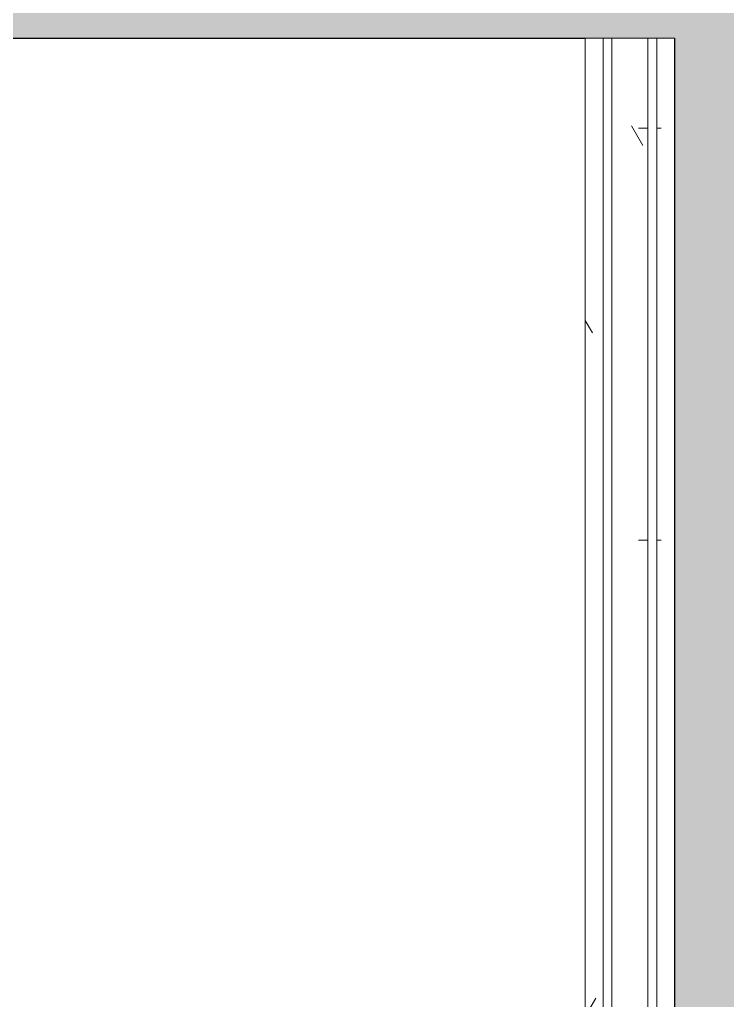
# Model space of a CAD drawing. Header units: inches. Extents: x -1287 to 1590, y -3558 to 989.
# Drawn here: x 1069.44 to 1089.21, y 540.1 to 567.53 of the extents above; entities that cross this region are included whole.
import ezdxf

# ---------------------------------------------------------------- set-up
doc = ezdxf.new("R2010")
doc.units = ezdxf.units.IN
doc.header["$MEASUREMENT"] = 0
for name, color, linetype, lineweight in [('A-WALL', 113, 'Continuous', 18), ('A-WALL-PATT', 111, 'Continuous', 18), ('I-WALL', 2, 'Continuous', 18)]:
    doc.layers.add(name, color=color, linetype=linetype, lineweight=lineweight)
pattern_1 = [(0, (0, 0), (15.36, 3.84), [0.634, -10.886, 0.634, -10.886, -61.44]), (0, (0, 0), (15.36, 3.84), [-23.04, 0.634, -22.406, 0.634, -10.886, -26.88]), (0, (0, 0), (15.36, 3.84), [-57.6, 0.634, -7.046, 0.634, -18.566]), (120, (5.76, 1.92), (-11.005538, 11.38215), [0.634, -10.886, 0.634, -10.886, -61.44]), (120, (5.76, 1.92), (-11.005538, 11.38215), [-23.04, 0.634, -22.406, 0.634, -10.886, -26.88]), (120, (5.76, 1.92), (-11.005538, 11.38215), [-57.6, 0.634, -7.046, 0.634, -18.566]), (240, (7.68, 9.6), (-4.354462, -15.22215), [0.634, -10.886, 0.634, -10.886, -61.44]), (240, (7.68, 9.6), (-4.354462, -15.22215), [-23.04, 0.634, -22.406, 0.634, -10.886, -26.88]), (240, (7.68, 9.6), (-4.354462, -15.22215), [-57.6, 0.634, -7.046, 0.634, -18.566])]

msp = doc.modelspace()

# ---------------------------------------------------------------- hatches: boundary and pattern name
at = {"layer": 'A-WALL-PATT', "lineweight": 9}
h = msp.add_hatch(color=7, dxfattribs=at)
h.paths.add_polyline_path([(1211.237, 567.009), (1211.237, 589.009), (1167.697, 589.009), (1167.697, 567.009), (1201.778, 567.009)], flags=0)
h.paths.add_polyline_path([(874.539, 567.009), (940.092, 567.009), (940.092, 589.009), (874.539, 589.009), (874.539, 571.048)], flags=0)
h.paths.add_polyline_path([(837.039, 567.009), (837.039, 589.009), (783.486, 589.009), (783.486, 567.009), (826.913, 567.009)], flags=0)
h.paths.add_polyline_path([(977.592, 567.009), (1031.145, 567.009), (1031.145, 589.009), (977.592, 589.009), (977.592, 571.048)], flags=0)
h.paths.add_polyline_path([(745.986, 567.009), (745.986, 589.009), (682.433, 589.009), (682.433, 567.009), (720.314, 567.009)], flags=0)
h.paths.add_polyline_path([(1130.197, 567.009), (1130.197, 589.009), (1068.645, 589.009), (1068.645, 567.009), (1121.449, 567.009)], flags=0)
h.paths.add_polyline_path([(639.481, 567.009), (644.933, 567.009), (644.933, 589.009), (576.526, 589.009), (576.526, 567.009), (636.401, 567.009)], flags=0)
h.paths.add_polyline_path([(539.026, 567.009), (539.026, 589.009), (480.776, 589.009), (480.776, 567.009), (505.601, 567.009)], flags=0)
h = msp.add_hatch(dxfattribs=at)
h.set_pattern_fill('FP_3', color=256, style=0, pattern_type=2)
h.set_pattern_definition(pattern_1)
h.paths.add_polyline_path([(1085.237, 435.447), (1085.737, 435.447), (1085.737, 567.009), (1085.237, 567.009)], flags=0)
h = msp.add_hatch(dxfattribs=at)
h.set_pattern_fill('FP_3', color=256, style=0, pattern_type=2)
h.set_pattern_definition(pattern_1)
h.paths.add_polyline_path([(1085.987, 435.447), (1086.987, 435.447), (1086.987, 567.009), (1085.987, 567.009)], flags=0)
h = msp.add_hatch(dxfattribs=at)
h.set_pattern_fill('FP_3', color=256, style=0, pattern_type=2)
h.set_pattern_definition(pattern_1)
h.paths.add_polyline_path([(1087.237, 435.447), (1087.737, 435.447), (1087.737, 567.009), (1087.237, 567.009)], flags=0)
msp.add_hatch(color=7, dxfattribs=at).paths.add_polyline_path([(1087.737, 436.759), (1095.737, 436.759), (1095.737, 567.009), (1087.737, 567.009), (1087.737, 442.759)], flags=0)

# ---------------------------------------------------------------- linework, layer by layer
at = {"layer": 'A-WALL', "color": 8, "lineweight": 30}
for p, q in [((1068.645, 567.009), (1085.237, 567.009)), ((1087.737, 567.009), (1087.737, 442.759))]:
    msp.add_line(p, q, dxfattribs=at)
at = {"layer": 'A-WALL'}
for p, q in [((1087.737, 567.009), (1085.237, 567.009)), ((1085.737, 435.447), (1085.737, 567.009)), ((1085.987, 435.447), (1085.987, 567.009)), ((1086.987, 435.447), (1086.987, 567.009)), ((1087.237, 435.447), (1087.237, 567.009))]:
    msp.add_line(p, q, dxfattribs=at)
at = {"layer": 'I-WALL'}
msp.add_line((1085.237, 567.009), (1085.237, 435.447), dxfattribs=at)

doc.saveas('drawing.dxf')
